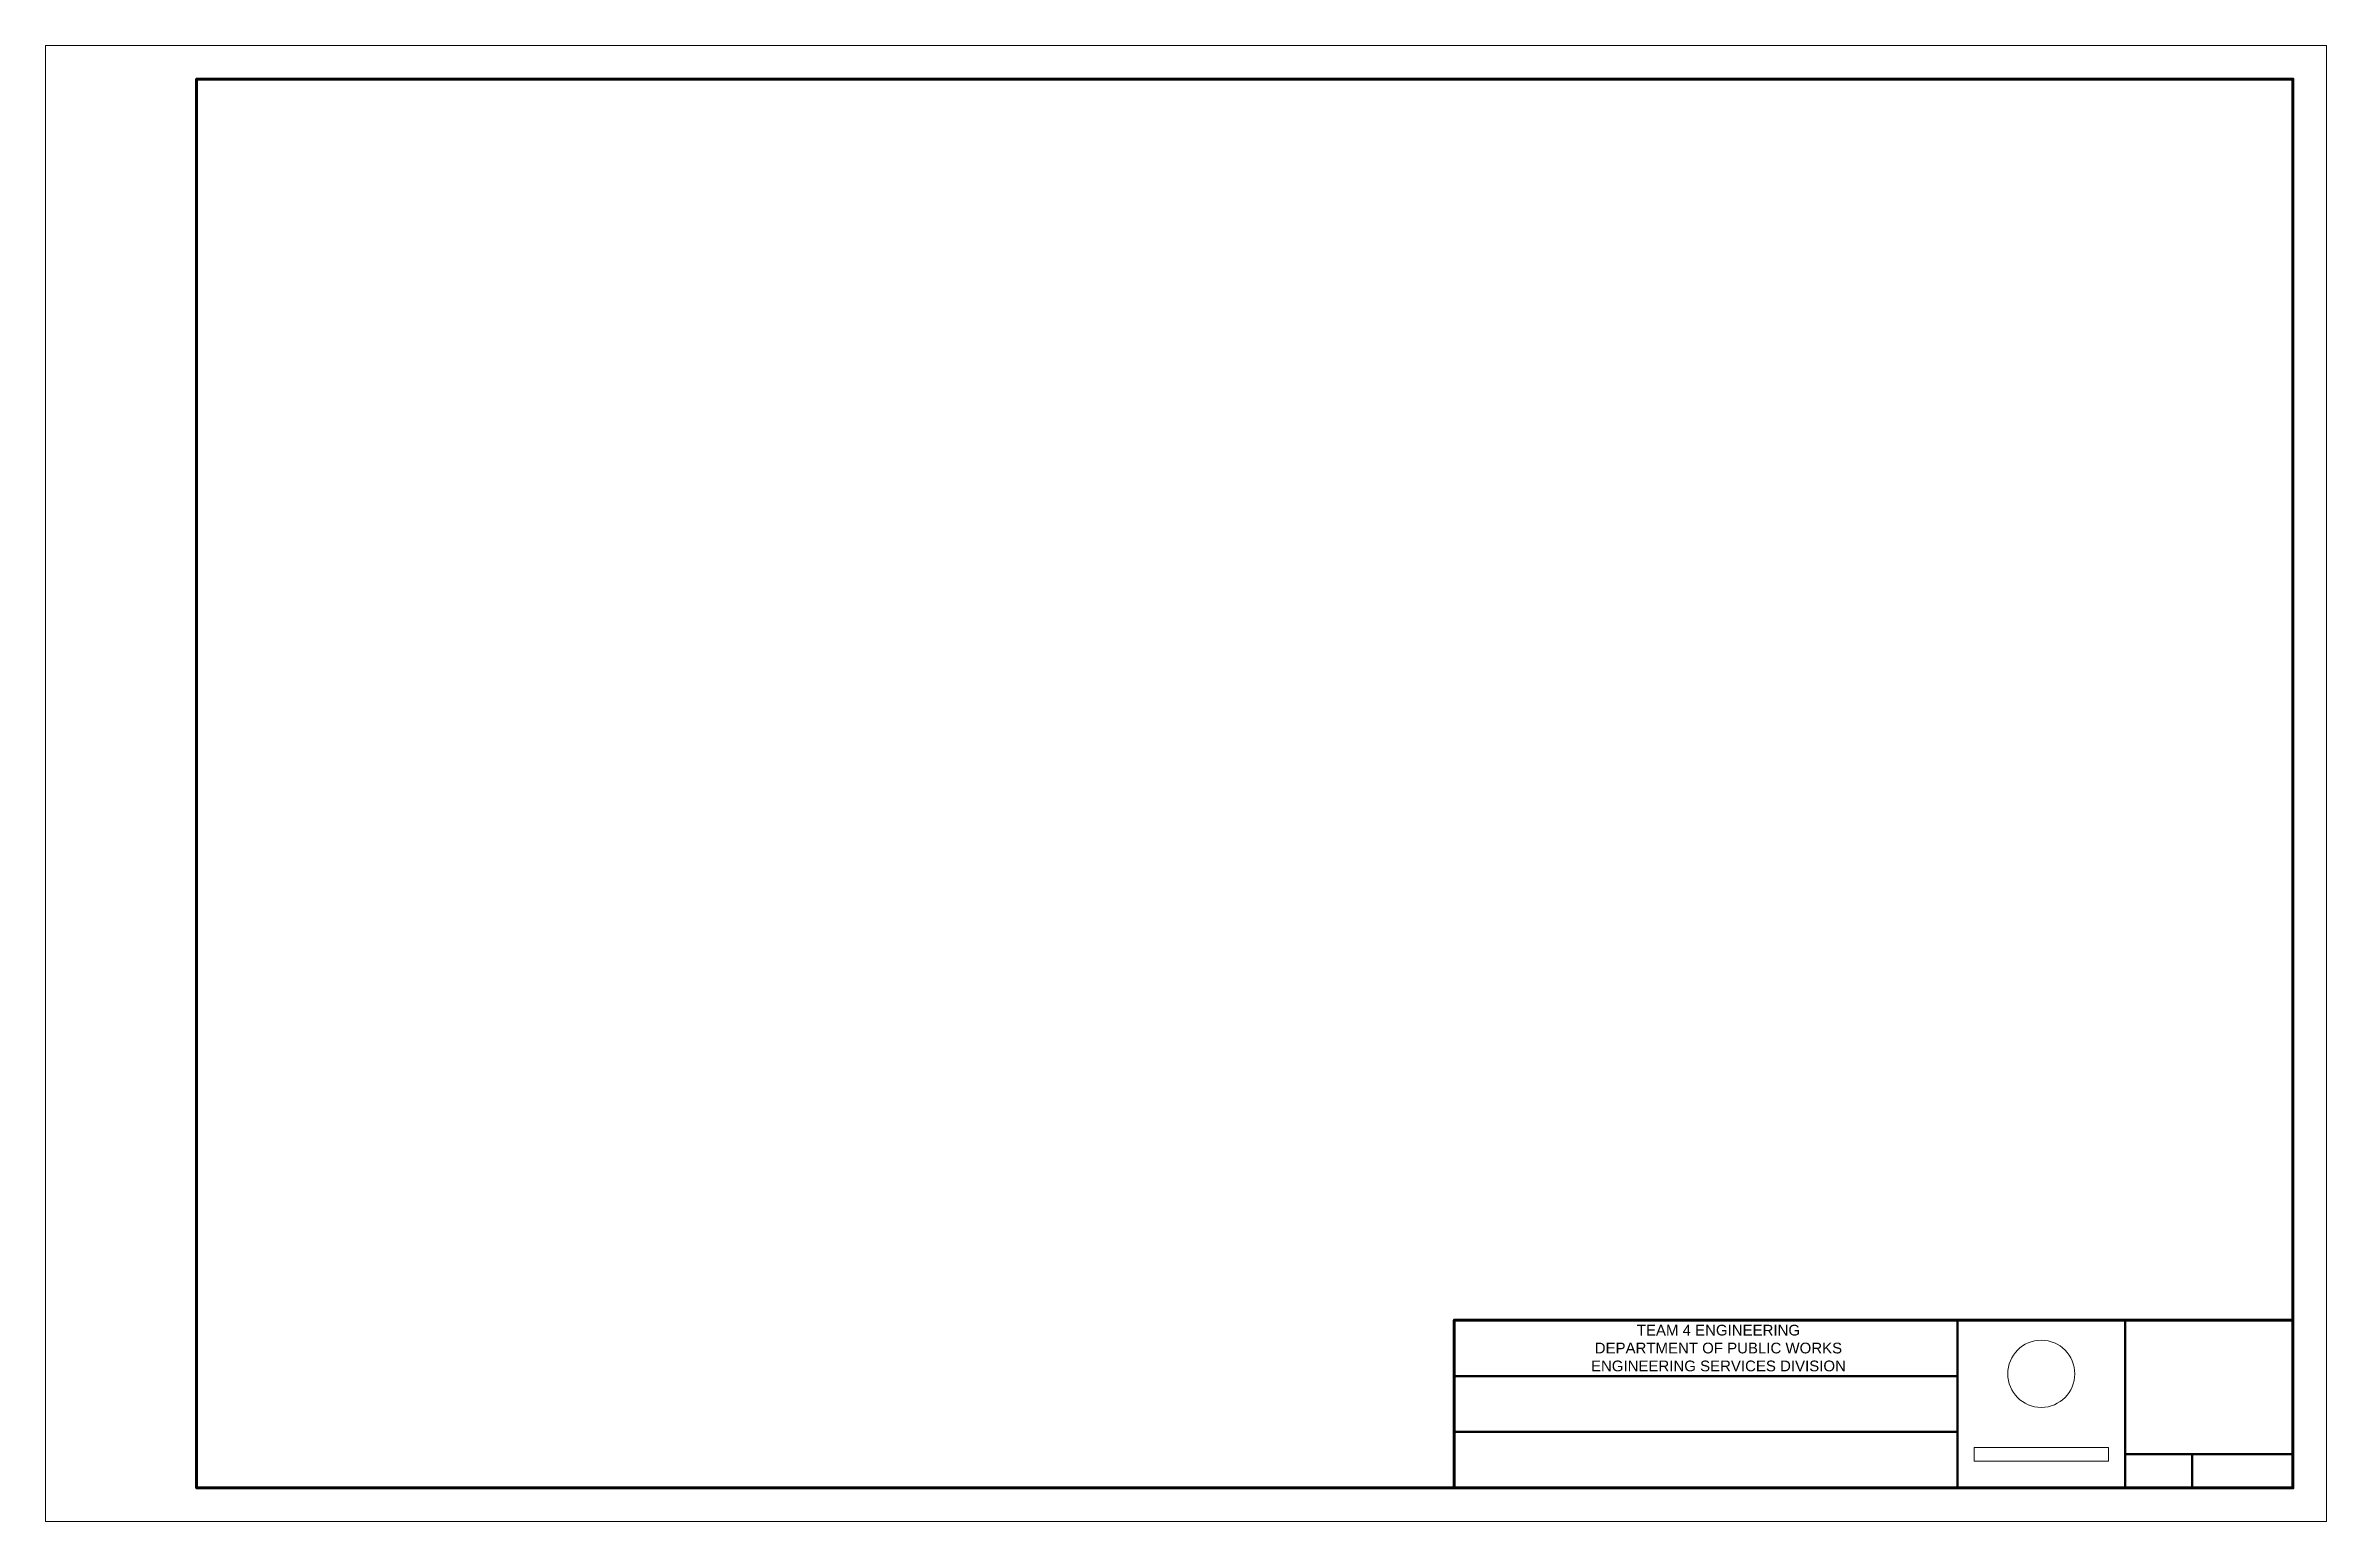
# Model space of a CAD drawing. Extents: x 0 to 34, y 0 to 22.
import ezdxf

# ---------------------------------------------------------------- set-up
doc = ezdxf.new("R2010")
doc.units = 0
doc.header["$MEASUREMENT"] = 0
doc.layers.add('G-ANNO-TTBL', color=130, linetype='Continuous', lineweight=50)
doc.layers.add('G-ANNO-TTBL-NPLT', color=110, linetype='Continuous', lineweight=20)
doc.layers.add('G-NPLT', color=252, linetype='Continuous', lineweight=20, plot=False)
doc.styles.add('T4', font='arial.ttf')

msp = doc.modelspace()

# ---------------------------------------------------------------- linework, layer by layer
at = {"layer": 'G-ANNO-TTBL', "lineweight": 120, "flags": 128}
for points in [[(31, 0.5), (2.25, 0.5), (2.25, 21.5), (33.5, 21.5), (33.5, 0.5)], [(21, 0.5), (21, 3), (33.5, 3), (33.5, 0.5)]]:
    msp.add_lwpolyline(points, close=True, dxfattribs=at)
at = {"layer": 'G-ANNO-TTBL'}
for points in [[(28.5, 0.5), (28.5, 3)], [(31, 0.5), (31, 3)], [(28.5, 2.167), (21, 2.167)], [(28.5, 1.333), (21, 1.333)], [(31, 1), (33.5, 1)], [(32, 0.5), (32, 1)]]:
    msp.add_lwpolyline(points, dxfattribs=at)
at = {"layer": 'G-ANNO-TTBL', "flags": 128}
msp.add_lwpolyline([(31, 3), (31, 1), (33.5, 1), (33.5, 3)], close=True, dxfattribs=at)
at = {"layer": 'G-ANNO-TTBL-NPLT', "flags": 128}
msp.add_lwpolyline([(0, 0), (34, 0), (34, 22), (0, 22), (0, 0)], close=True, dxfattribs=at)
at = {"layer": 'G-NPLT'}
msp.add_lwpolyline([(28.75, 0.9), (30.75, 0.9), (30.75, 1.1), (28.75, 1.1)], close=True, dxfattribs=at)
msp.add_circle((29.75, 2.2), 0.5, dxfattribs=at)

# ---------------------------------------------------------------- texts
at = {"layer": 'G-NPLT', "insert": (24.937, 2.583), "char_height": 0.16, "width": 5.63881, "attachment_point": 5, "style": 'T4'}
msp.add_mtext('TEAM 4 ENGINEERING\\PDEPARTMENT OF PUBLIC WORKS\\PENGINEERING SERVICES DIVISION', dxfattribs=at)

doc.saveas('drawing.dxf')
